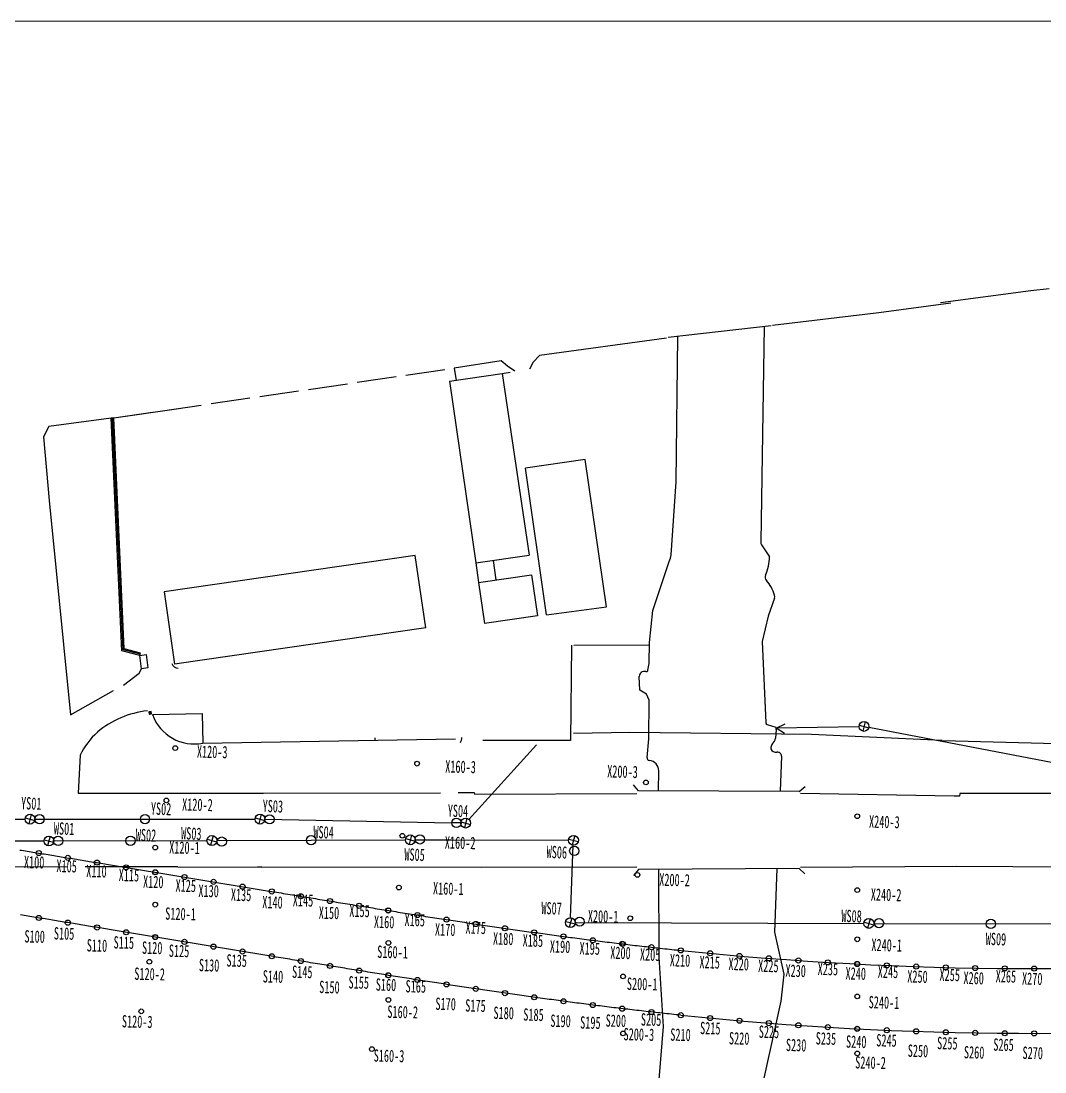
# Model space of a CAD drawing. Header units: inches. Extents: x 0 to 606, y 0 to 141.
# Drawn here: x 54.9 to 138.1, y 55.2 to 140.6 of the extents above; entities that cross this region are included whole.
import ezdxf
from ezdxf.enums import TextEntityAlignment as Align

# ---------------------------------------------------------------- set-up
doc = ezdxf.new("R2010")
doc.units = ezdxf.units.IN
doc.header["$MEASUREMENT"] = 0
for name, pattern in [('CENTER2', [1.125, 0.75, -0.125, 0.125, -0.125]), ('CONTINOUS', [0]), ('DASH4', [2.5, 2, -0.5]), ('DASH8', [5, 4, -1])]:
    doc.linetypes.add(name, pattern=pattern)
for name, color, linetype in [('地表沉降（上行线）', 7, 'CENTER2'), ('地表沉降（下行线）', 7, 'CENTER2'), ('管线沉降（污水）', 7, 'CENTER2'), ('管线沉降（雨水）', 7, 'CENTER2')]:
    doc.layers.add(name, color=color, linetype=linetype)
doc.styles.add('宋体', font='', dxfattribs={"width": 0.72, "height": 1})
doc.styles.get('宋体').set_extended_font_data('SimSun')

msp = doc.modelspace()

# ---------------------------------------------------------------- linework, layer by layer
at = {"lineweight": 9, "ltscale": 0.5}
msp.add_line((605.692, 140.648), (0, 140.648), dxfattribs=at)
at = {"color": 253, "linetype": 'DASH4'}
msp.add_line((138.472, 118.889), (136.972, 118.708), dxfattribs=at)
at = {"color": 253, "linetype": 'Continuous'}
msp.add_line((136.972, 118.708), (129.617, 117.754), dxfattribs=at)
at = {"color": 253}
for p, q in [((124.616, 116.959), (130.48, 117.754)), ((115.967, 115.921), (124.616, 116.959)), ((115.852, 115.886), (107.475, 114.927)), ((115.285, 115.821), (115.007, 98.309)), ((107.357, 114.881), (97.025, 113.451)), ((108.126, 103.188), (108.265, 115.017)), ((93.897, 113.031), (90.091, 112.443)), ((94.413, 112.592), (93.897, 113.031)), ((96.504, 112.916), (96.215, 112.351)), ((97.025, 113.451), (96.504, 112.916)), ((86.148, 111.866), (89.314, 112.33)), ((86.148, 111.866), (89.314, 112.33)), ((89.714, 111.364), (93.983, 111.997)), ((90.091, 112.443), (90.239, 111.442)), ((90.093, 112.428), (90.239, 111.442)), ((93.983, 111.997), (94.638, 112.104)), ((93.983, 111.997), (96.178, 97.244)), ((95.029, 112.199), (94.413, 112.592)), ((78.232, 110.709), (81.399, 111.172)), ((78.232, 110.709), (81.399, 111.172)), ((82.19, 111.288), (85.357, 111.751)), ((82.19, 111.288), (85.357, 111.751)), ((89.714, 111.364), (91.833, 96.598)), ((74.274, 110.13), (77.441, 110.593)), ((74.274, 110.13), (77.441, 110.593)), ((66.359, 108.972), (69.525, 109.435)), ((70.317, 109.551), (73.483, 110.014)), ((70.317, 109.551), (73.483, 110.014)), ((62.401, 108.394), (67.498, 109.139)), ((62.401, 108.394), (65.567, 108.857)), ((66.359, 108.972), (67.498, 109.139)), ((57.131, 107.688), (56.69, 106.854)), ((62.202, 108.364), (57.131, 107.688)), ((62.401, 108.394), (62.202, 108.364)), ((63.063, 89.458), (62.202, 108.364)), ((63.16, 89.536), (62.301, 108.379)), ((63.256, 89.614), (62.401, 108.394)), ((56.69, 106.854), (57.143, 101.664)), ((62.313, 105.934), (62.512, 105.943)), ((100.733, 105.015), (95.879, 104.315)), ((97.6, 92.387), (95.879, 104.315)), ((102.461, 93.033), (100.733, 105.015)), ((107.723, 97.253), (108.126, 103.188)), ((57.143, 101.664), (58.903, 84.247)), ((62.495, 101.938), (62.694, 101.947)), ((62.677, 97.942), (62.876, 97.951)), ((115.072, 98.084), (115.72, 97.092)), ((86.925, 97.207), (66.499, 94.241)), ((86.925, 97.207), (66.499, 94.241)), ((87.778, 91.337), (86.925, 97.207)), ((87.778, 91.337), (86.925, 97.207)), ((91.833, 96.598), (96.178, 97.244)), ((91.833, 96.598), (92.063, 95.021)), ((93.25, 96.808), (93.485, 95.228)), ((106.234, 92.728), (107.578, 96.721)), ((92.063, 95.021), (96.361, 95.647)), ((92.063, 95.021), (92.549, 91.678)), ((96.361, 95.647), (96.848, 92.3)), ((66.499, 94.241), (67.342, 88.369)), ((66.499, 94.241), (67.342, 88.369)), ((62.859, 93.946), (63.059, 93.956)), ((116.122, 93.735), (115.613, 92.272)), ((96.848, 92.3), (92.549, 91.678)), ((97.6, 92.387), (102.461, 93.033)), ((105.97, 90.147), (106.234, 92.728)), ((115.613, 92.272), (115.118, 90.208)), ((87.778, 91.337), (67.342, 88.369)), ((63.041, 89.951), (63.241, 89.96)), ((99.627, 89.914), (99.542, 82.18)), ((99.827, 89.915), (105.966, 89.947)), ((105.935, 88.43), (105.97, 90.147)), ((115.118, 90.208), (115.433, 83.613)), ((64.522, 89.082), (63.063, 89.458)), ((64.547, 89.179), (63.16, 89.536)), ((64.572, 89.276), (63.256, 89.614)), ((64.522, 89.082), (64.572, 89.276)), ((64.522, 89.082), (65.041, 89.162)), ((64.664, 88.003), (64.522, 89.082)), ((65.041, 89.162), (65.184, 88.071)), ((65.184, 88.071), (64.664, 88.003)), ((67.559, 88.401), (67.342, 88.369)), ((105.838, 87.89), (105.935, 88.43)), ((105.178, 86.255), (105.139, 87.376)), ((105.713, 85.93), (105.178, 86.255)), ((105.949, 85.444), (105.713, 85.93)), ((105.91, 82.294), (105.949, 85.444)), ((65.567, 84.272), (69.589, 84.371)), ((69.589, 84.371), (69.655, 81.964)), ((69.589, 84.371), (69.655, 81.964)), ((115.536, 83.475), (116.225, 83.257)), ((116.267, 83.076), (116.209, 82.348)), ((69.655, 81.964), (90.191, 82.308)), ((69.655, 81.964), (90.191, 82.308)), ((83.653, 82.199), (83.65, 82.399)), ((83.653, 82.199), (83.65, 82.399)), ((99.542, 82.18), (92.402, 82.179)), ((105.776, 80.801), (105.91, 82.294)), ((115.841, 81.606), (115.834, 81.504)), ((59.663, 80.976), (59.523, 77.882)), ((116.698, 80.892), (116.583, 78.039)), ((106.687, 78.067), (106.729, 79.695)), ((59.523, 77.882), (59.837, 77.9)), ((59.837, 77.9), (67.59, 77.889)), ((74.231, 77.88), (74.57, 77.891)), ((74.57, 77.891), (88.966, 77.914)), ((90.413, 77.934), (91.705, 77.931)), ((91.705, 77.931), (91.727, 77.8)), ((91.727, 77.8), (104.945, 77.876)), ((105.065, 78.072), (104.666, 78.572)), ((118.129, 78.034), (105.065, 78.072)), ((118.129, 78.034), (118.628, 78.436)), ((130.729, 77.648), (118.249, 77.857)), ((131.196, 77.876), (131.178, 77.654)), ((142.282, 77.86), (131.196, 77.876)), ((131.178, 77.654), (130.729, 77.648)), ((58.641, 71.898), (51.358, 71.881)), ((61.528, 71.905), (60.084, 71.913)), ((67.607, 71.903), (61.528, 71.905)), ((74.437, 71.887), (74.124, 71.902)), ((92.316, 71.857), (74.437, 71.887)), ((104.946, 71.87), (92.316, 71.857)), ((118.126, 71.773), (105.066, 71.692)), ((116.33, 71.762), (116.122, 66.592)), ((118.126, 71.773), (118.594, 71.336)), ((130.953, 71.926), (118.246, 71.86)), ((142.122, 71.859), (130.953, 71.926)), ((105.066, 71.692), (104.662, 71.196)), ((106.755, 64.561), (106.72, 71.703)), ((116.122, 66.592), (116.885, 63.188)), ((107.1, 58.93), (106.755, 64.561)), ((116.885, 63.188), (116.654, 60.977)), ((116.654, 60.977), (115.269, 54.722)), ((106.45, 51.067), (107.1, 58.93))]:
    msp.add_line(p, q, dxfattribs=at)
at = {"color": 253, "linetype": 'DASH8'}
for p, q in [((64.486, 87.64), (64.664, 88.003)), ((63.189, 86.681), (64.486, 87.64)), ((58.903, 84.247), (63.189, 86.681))]:
    msp.add_line(p, q, dxfattribs=at)
at = {"linetype": 'Continuous'}
for p, q in [((65.455, 84.526), (65.258, 84.496)), ((65.258, 84.496), (65.288, 84.299)), ((65.439, 84.503), (65.28, 84.48)), ((65.28, 84.48), (65.304, 84.321)), ((65.288, 84.299), (65.485, 84.328)), ((65.422, 84.481), (65.303, 84.463)), ((65.303, 84.463), (65.321, 84.344)), ((65.304, 84.321), (65.463, 84.345)), ((65.321, 84.344), (65.44, 84.362)), ((65.405, 84.458), (65.326, 84.446)), ((65.326, 84.446), (65.338, 84.367)), ((65.338, 84.367), (65.417, 84.379)), ((65.388, 84.435), (65.349, 84.429)), ((65.349, 84.429), (65.355, 84.39)), ((65.355, 84.39), (65.394, 84.396)), ((65.394, 84.396), (65.388, 84.435)), ((65.417, 84.379), (65.405, 84.458)), ((65.44, 84.362), (65.422, 84.481)), ((65.463, 84.345), (65.439, 84.503)), ((65.485, 84.328), (65.455, 84.526))]:
    msp.add_line(p, q, dxfattribs=at)
at = {"color": 4, "extrusion": (1.25251e-05, -1.70425e-08, 1)}
for p, q in [((123.015, 83.277, 1.515), (116.236, 83.183, 1.515)), ((162.034, 75.901, -0.002), (123.806, 83.239, -0.002)), ((91.286, 75.754, -0.001), (96.784, 81.814, -0.001)), ((37.074, 75.771, 0), (55.197, 75.778, -0.001)), ((55.997, 75.778, -0.001), (73.898, 75.779, -0.001)), ((74.698, 75.772, -0.001), (89.877, 75.48, -0.001))]:
    msp.add_line(p, q, dxfattribs=at)
at = {"extrusion": (1.25251e-05, -1.70425e-08, 1)}
for p, q in [((116.272, 83.175, 1.515), (116.991, 83.526, 1.515)), ((116.935, 82.728, 1.515), (116.272, 83.175, 1.515)), ((123.026, 83.416, 1.515), (123.8, 83.212, 1.515)), ((123.515, 83.701, 1.515), (123.311, 82.927, 1.515)), ((99.779, 82.758, -0.001), (104.378, 82.849, -0.001)), ((104.378, 82.849, -0.001), (119.135, 82.677, -0.001)), ((119.135, 82.677, -0.001), (129.75, 82.194, -0.002)), ((129.805, 82.182, -0.002), (154.89, 81.473, -0.002)), ((55.699, 76.165, 1.694), (55.495, 75.391, 1.694)), ((74.4, 76.166, 1.825), (74.196, 75.392, 1.825)), ((55.211, 75.88, 1.694), (55.984, 75.676, 1.694)), ((73.911, 75.881, 1.825), (74.685, 75.677, 1.825)), ((90.617, 75.466, -0.001), (89.915, 75.479, -0.001)), ((90.63, 75.56, 2.141), (91.404, 75.356, 2.141)), ((91.119, 75.845, 2.141), (90.915, 75.071, 2.141)), ((57.234, 74.393, 1.702), (57.03, 73.62, 1.702)), ((70.488, 74.427, 1.784), (70.285, 73.653, 1.784)), ((86.625, 74.484, 2.036), (86.421, 73.711, 2.036)), ((99.888, 74.444, 2.318), (99.684, 73.671, 2.318)), ((44.665, 74.035, -0.001), (56.732, 74.007, -0.001)), ((56.746, 74.108, 1.702), (57.519, 73.905, 1.702)), ((57.532, 74.008, -0.001), (69.987, 74.039, -0.001)), ((70, 74.142, 1.784), (70.773, 73.938, 1.784)), ((70.787, 74.041, -0.001), (86.123, 74.096, -0.001)), ((86.136, 74.199, 2.036), (86.91, 73.996, 2.036)), ((86.923, 74.096, -0.001), (89.858, 74.088, -0.001)), ((89.858, 74.088, -0.001), (99.391, 74.063, -0.001)), ((99.399, 74.159, 2.318), (100.173, 73.956, 2.318)), ((99.555, 67.766, -0.001), (99.772, 73.658, -0.001)), ((99.642, 67.753, 1.343), (99.438, 66.979, 1.343)), ((123.9, 67.687, 1.556), (123.696, 66.914, 1.556)), ((99.153, 67.468, 1.343), (99.927, 67.264, 1.343)), ((99.94, 67.365, -0.001), (123.398, 67.301, -0.002)), ((123.411, 67.402, 1.556), (124.185, 67.199, 1.556)), ((124.198, 67.3, -0.002), (163.684, 67.226, -0.002))]:
    msp.add_line(p, q, dxfattribs=at)
at = {"ltscale": 0.5}
for p, q in [((67.59, 77.889), (74.231, 77.88)), ((67.607, 71.903), (74.437, 71.887))]:
    msp.add_line(p, q, dxfattribs=at)
at = {"extrusion": (-1.61507e-06, 0.000449265, 1)}
for p, q in [((99.888, 74.444, 2.318), (99.684, 73.671, 2.319)), ((99.399, 74.159, 2.318), (100.173, 73.956, 2.318))]:
    msp.add_line(p, q, dxfattribs=at)
at = {"color": 150, "linetype": 'CONTINOUS', "lineweight": 30}
for p, q in [((54.764, 73.269), (54.918, 73.245)), ((54.918, 73.245), (55.072, 73.22)), ((55.072, 73.22), (55.225, 73.195)), ((55.225, 73.195), (55.379, 73.17)), ((55.379, 73.17), (55.532, 73.146)), ((55.532, 73.146), (55.686, 73.121)), ((55.686, 73.121), (55.839, 73.096)), ((55.839, 73.096), (55.993, 73.071)), ((55.993, 73.071), (56.146, 73.046)), ((56.146, 73.046), (56.3, 73.021)), ((56.3, 73.021), (56.454, 72.996)), ((56.454, 72.996), (56.607, 72.971)), ((56.607, 72.971), (56.761, 72.946)), ((56.761, 72.946), (56.914, 72.922)), ((56.914, 72.922), (57.068, 72.897)), ((57.068, 72.897), (57.221, 72.871)), ((57.221, 72.871), (57.375, 72.846)), ((57.375, 72.846), (57.528, 72.821)), ((57.528, 72.821), (57.682, 72.796)), ((57.682, 72.796), (57.835, 72.771)), ((57.835, 72.771), (57.989, 72.746)), ((57.989, 72.746), (58.142, 72.721)), ((58.142, 72.721), (58.296, 72.696)), ((58.296, 72.696), (58.449, 72.671)), ((58.449, 72.671), (58.603, 72.646)), ((58.603, 72.646), (58.756, 72.62)), ((58.756, 72.62), (58.91, 72.595)), ((58.91, 72.595), (59.063, 72.57)), ((59.063, 72.57), (59.217, 72.545)), ((59.217, 72.545), (59.37, 72.52)), ((59.37, 72.52), (59.524, 72.494)), ((59.524, 72.494), (59.677, 72.469)), ((59.677, 72.469), (59.831, 72.444)), ((59.831, 72.444), (59.984, 72.419)), ((59.984, 72.419), (60.138, 72.393)), ((60.138, 72.393), (60.291, 72.368)), ((60.291, 72.368), (60.445, 72.343)), ((60.445, 72.343), (60.598, 72.318)), ((60.598, 72.318), (60.752, 72.292)), ((60.752, 72.292), (60.905, 72.267)), ((60.905, 72.267), (61.059, 72.242)), ((61.059, 72.242), (61.212, 72.216)), ((61.212, 72.216), (61.366, 72.191)), ((61.366, 72.191), (61.519, 72.166)), ((61.519, 72.166), (61.673, 72.14)), ((61.673, 72.14), (61.826, 72.115)), ((61.826, 72.115), (61.98, 72.09)), ((61.98, 72.09), (62.133, 72.065)), ((62.133, 72.065), (62.133, 72.065)), ((62.133, 72.065), (74.888, 69.961)), ((74.888, 69.961), (75.074, 69.93)), ((75.074, 69.93), (75.261, 69.9)), ((75.261, 69.9), (75.447, 69.869)), ((75.447, 69.869), (75.634, 69.838)), ((75.634, 69.838), (75.82, 69.807)), ((75.82, 69.807), (76.006, 69.777)), ((76.006, 69.777), (76.193, 69.746)), ((76.193, 69.746), (76.379, 69.715)), ((76.379, 69.715), (76.565, 69.685)), ((76.565, 69.685), (76.752, 69.654)), ((76.752, 69.654), (76.938, 69.623)), ((76.938, 69.623), (77.125, 69.592)), ((77.125, 69.592), (77.311, 69.562)), ((77.311, 69.562), (77.497, 69.531)), ((77.497, 69.531), (77.684, 69.5)), ((77.684, 69.5), (77.87, 69.47)), ((77.87, 69.47), (78.057, 69.439)), ((78.057, 69.439), (78.243, 69.409)), ((78.243, 69.409), (78.429, 69.378)), ((78.429, 69.378), (78.616, 69.347)), ((78.616, 69.347), (78.802, 69.317)), ((78.802, 69.317), (78.988, 69.286)), ((78.988, 69.286), (79.175, 69.256)), ((79.175, 69.256), (79.361, 69.225)), ((79.361, 69.225), (79.548, 69.195)), ((79.548, 69.195), (79.734, 69.164)), ((79.734, 69.164), (79.92, 69.134)), ((79.92, 69.134), (80.107, 69.103)), ((80.107, 69.103), (80.293, 69.073)), ((80.293, 69.073), (80.48, 69.042)), ((80.48, 69.042), (80.666, 69.012)), ((80.666, 69.012), (80.853, 68.981)), ((80.853, 68.981), (81.039, 68.951)), ((81.039, 68.951), (81.225, 68.921)), ((81.225, 68.921), (81.412, 68.89)), ((81.412, 68.89), (81.598, 68.86)), ((81.598, 68.86), (81.785, 68.83)), ((81.785, 68.83), (81.971, 68.8)), ((81.971, 68.8), (82.158, 68.769)), ((82.158, 68.769), (82.344, 68.739)), ((82.344, 68.739), (82.531, 68.709)), ((82.531, 68.709), (82.717, 68.679)), ((82.717, 68.679), (82.904, 68.649)), ((82.904, 68.649), (83.09, 68.619)), ((83.09, 68.619), (83.277, 68.589)), ((83.277, 68.589), (83.463, 68.559)), ((83.463, 68.559), (83.65, 68.529)), ((83.65, 68.529), (83.836, 68.499)), ((83.836, 68.499), (84.023, 68.469)), ((84.023, 68.469), (84.209, 68.439)), ((84.209, 68.439), (84.396, 68.409)), ((84.396, 68.409), (84.582, 68.379)), ((84.582, 68.379), (84.769, 68.349)), ((84.769, 68.349), (84.955, 68.32)), ((54.977, 67.965), (54.824, 67.989)), ((55.131, 67.94), (54.977, 67.965)), ((55.284, 67.915), (55.131, 67.94)), ((55.438, 67.89), (55.284, 67.915)), ((55.591, 67.866), (55.438, 67.89)), ((55.745, 67.841), (55.591, 67.866)), ((55.899, 67.816), (55.745, 67.841)), ((56.052, 67.791), (55.899, 67.816)), ((56.206, 67.766), (56.052, 67.791)), ((56.359, 67.741), (56.206, 67.766)), ((56.513, 67.716), (56.359, 67.741)), ((56.666, 67.691), (56.513, 67.716)), ((56.82, 67.666), (56.666, 67.691)), ((56.973, 67.642), (56.82, 67.666)), ((57.127, 67.617), (56.973, 67.642)), ((57.28, 67.591), (57.127, 67.617)), ((57.434, 67.566), (57.28, 67.591)), ((57.588, 67.541), (57.434, 67.566)), ((57.741, 67.516), (57.588, 67.541)), ((57.895, 67.491), (57.741, 67.516)), ((58.048, 67.466), (57.895, 67.491)), ((84.955, 68.32), (85.142, 68.29)), ((85.142, 68.29), (85.328, 68.26)), ((85.328, 68.26), (85.515, 68.231)), ((85.515, 68.231), (85.701, 68.201)), ((85.701, 68.201), (85.888, 68.172)), ((85.888, 68.172), (86.074, 68.142)), ((86.074, 68.142), (86.261, 68.113)), ((86.261, 68.113), (86.448, 68.083)), ((86.448, 68.083), (86.634, 68.054)), ((86.634, 68.054), (86.821, 68.025)), ((86.821, 68.025), (87.007, 67.995)), ((87.007, 67.995), (87.194, 67.966)), ((87.194, 67.966), (87.381, 67.937)), ((87.381, 67.937), (87.567, 67.908)), ((87.567, 67.908), (87.754, 67.879)), ((87.754, 67.879), (87.941, 67.85)), ((87.941, 67.85), (88.127, 67.821)), ((88.127, 67.821), (88.314, 67.792)), ((88.314, 67.792), (88.501, 67.763)), ((88.501, 67.763), (88.687, 67.734)), ((88.687, 67.734), (88.874, 67.705)), ((88.874, 67.705), (89.061, 67.676)), ((89.061, 67.676), (89.247, 67.648)), ((89.247, 67.648), (89.434, 67.619)), ((89.434, 67.619), (89.621, 67.59)), ((89.621, 67.59), (89.807, 67.562)), ((89.807, 67.562), (89.994, 67.533)), ((89.994, 67.533), (90.181, 67.505)), ((90.181, 67.505), (90.368, 67.477)), ((58.202, 67.441), (58.048, 67.466)), ((58.355, 67.416), (58.202, 67.441)), ((58.509, 67.391), (58.355, 67.416)), ((58.662, 67.366), (58.509, 67.391)), ((58.816, 67.34), (58.662, 67.366)), ((58.969, 67.315), (58.816, 67.34)), ((59.123, 67.29), (58.969, 67.315)), ((59.276, 67.265), (59.123, 67.29)), ((59.43, 67.24), (59.276, 67.265)), ((59.583, 67.214), (59.43, 67.24)), ((59.737, 67.189), (59.583, 67.214)), ((59.89, 67.164), (59.737, 67.189)), ((60.044, 67.139), (59.89, 67.164)), ((60.197, 67.113), (60.044, 67.139)), ((60.351, 67.088), (60.197, 67.113)), ((60.504, 67.063), (60.351, 67.088)), ((60.658, 67.038), (60.504, 67.063)), ((60.811, 67.012), (60.658, 67.038)), ((60.965, 66.987), (60.811, 67.012)), ((61.118, 66.962), (60.965, 66.987)), ((61.272, 66.936), (61.118, 66.962)), ((61.425, 66.911), (61.272, 66.936)), ((61.578, 66.886), (61.425, 66.911)), ((61.732, 66.86), (61.578, 66.886)), ((61.885, 66.835), (61.732, 66.86)), ((62.039, 66.81), (61.885, 66.835)), ((62.192, 66.785), (62.039, 66.81)), ((74.864, 64.695), (62.192, 66.785)), ((62.192, 66.785), (62.192, 66.785)), ((90.368, 67.477), (90.554, 67.448)), ((90.554, 67.448), (90.741, 67.42)), ((90.741, 67.42), (90.928, 67.392)), ((90.928, 67.392), (91.115, 67.364)), ((91.115, 67.364), (91.302, 67.336)), ((91.302, 67.336), (91.488, 67.308)), ((91.488, 67.308), (91.675, 67.28)), ((91.675, 67.28), (91.862, 67.252)), ((91.862, 67.252), (92.049, 67.224)), ((92.049, 67.224), (92.236, 67.196)), ((92.236, 67.196), (92.422, 67.169)), ((92.422, 67.169), (92.609, 67.141)), ((92.609, 67.141), (92.796, 67.114)), ((92.796, 67.114), (92.983, 67.086)), ((92.983, 67.086), (93.17, 67.059)), ((93.17, 67.059), (93.357, 67.031)), ((93.357, 67.031), (93.544, 67.004)), ((93.544, 67.004), (93.731, 66.977)), ((93.731, 66.977), (93.918, 66.95)), ((93.918, 66.95), (94.105, 66.923)), ((94.105, 66.923), (94.292, 66.896)), ((94.292, 66.896), (94.478, 66.869)), ((94.478, 66.869), (94.665, 66.842)), ((94.665, 66.842), (94.852, 66.815)), ((94.852, 66.815), (95.039, 66.789)), ((95.039, 66.789), (95.226, 66.762)), ((95.226, 66.762), (95.413, 66.735)), ((95.413, 66.735), (95.6, 66.709)), ((95.6, 66.709), (95.788, 66.683)), ((95.788, 66.683), (95.975, 66.656)), ((95.975, 66.656), (96.162, 66.63)), ((96.162, 66.63), (96.349, 66.604)), ((96.349, 66.604), (96.536, 66.578)), ((96.536, 66.578), (96.723, 66.552)), ((96.723, 66.552), (96.91, 66.526)), ((96.91, 66.526), (97.097, 66.5)), ((97.097, 66.5), (97.284, 66.474)), ((97.284, 66.474), (97.471, 66.449)), ((97.471, 66.449), (97.659, 66.423)), ((97.659, 66.423), (97.846, 66.398)), ((97.846, 66.398), (98.033, 66.372)), ((98.033, 66.372), (98.22, 66.347)), ((98.22, 66.347), (98.407, 66.322)), ((98.407, 66.322), (98.594, 66.297)), ((98.594, 66.297), (98.782, 66.272)), ((98.782, 66.272), (98.969, 66.247)), ((98.969, 66.247), (99.156, 66.222)), ((99.156, 66.222), (99.343, 66.197)), ((99.343, 66.197), (99.531, 66.172)), ((99.531, 66.172), (99.718, 66.148)), ((99.718, 66.148), (99.905, 66.123)), ((99.905, 66.123), (100.093, 66.099)), ((100.093, 66.099), (100.28, 66.074)), ((100.28, 66.074), (100.467, 66.05)), ((100.467, 66.05), (100.655, 66.026)), ((100.655, 66.026), (100.842, 66.002)), ((100.842, 66.002), (101.029, 65.978)), ((101.029, 65.978), (101.217, 65.954)), ((101.217, 65.954), (101.404, 65.931)), ((101.404, 65.931), (101.591, 65.907)), ((101.591, 65.907), (101.779, 65.884)), ((101.779, 65.884), (101.966, 65.86)), ((101.966, 65.86), (102.154, 65.837)), ((102.154, 65.837), (102.341, 65.814)), ((102.341, 65.814), (102.529, 65.79)), ((102.529, 65.79), (102.716, 65.767)), ((102.716, 65.767), (102.904, 65.745)), ((102.904, 65.745), (103.091, 65.722)), ((103.091, 65.722), (103.279, 65.699)), ((103.279, 65.699), (103.466, 65.676)), ((103.466, 65.676), (103.654, 65.654)), ((103.654, 65.654), (103.841, 65.632)), ((103.841, 65.632), (104.029, 65.609)), ((104.029, 65.609), (104.216, 65.587)), ((104.216, 65.587), (104.404, 65.565)), ((104.404, 65.565), (104.592, 65.543)), ((104.592, 65.543), (104.779, 65.521)), ((104.779, 65.521), (104.967, 65.5)), ((104.967, 65.5), (105.155, 65.478)), ((105.155, 65.478), (105.342, 65.457)), ((105.342, 65.457), (105.53, 65.435)), ((105.53, 65.435), (105.718, 65.414)), ((105.718, 65.414), (105.905, 65.393)), ((105.905, 65.393), (106.093, 65.372)), ((106.093, 65.372), (106.281, 65.351)), ((106.281, 65.351), (106.469, 65.33)), ((106.469, 65.33), (106.656, 65.31)), ((106.656, 65.31), (106.844, 65.289)), ((106.844, 65.289), (107.032, 65.269)), ((107.032, 65.269), (107.22, 65.248)), ((107.22, 65.248), (107.407, 65.228)), ((107.407, 65.228), (107.595, 65.208)), ((107.595, 65.208), (107.783, 65.188)), ((107.783, 65.188), (107.971, 65.168)), ((107.971, 65.168), (108.159, 65.149)), ((108.159, 65.149), (108.347, 65.129)), ((108.347, 65.129), (108.535, 65.11)), ((108.535, 65.11), (108.535, 65.11)), ((75.051, 64.664), (74.864, 64.695)), ((75.237, 64.633), (75.051, 64.664)), ((75.423, 64.603), (75.237, 64.633)), ((75.61, 64.572), (75.423, 64.603)), ((75.796, 64.541), (75.61, 64.572)), ((75.983, 64.51), (75.796, 64.541)), ((76.169, 64.48), (75.983, 64.51)), ((76.355, 64.449), (76.169, 64.48)), ((76.542, 64.418), (76.355, 64.449)), ((76.728, 64.388), (76.542, 64.418)), ((76.914, 64.357), (76.728, 64.388)), ((77.101, 64.326), (76.914, 64.357)), ((77.287, 64.295), (77.101, 64.326)), ((77.474, 64.265), (77.287, 64.295)), ((77.66, 64.234), (77.474, 64.265)), ((77.846, 64.204), (77.66, 64.234)), ((78.033, 64.173), (77.846, 64.204)), ((78.219, 64.142), (78.033, 64.173)), ((78.406, 64.112), (78.219, 64.142)), ((78.592, 64.081), (78.406, 64.112)), ((78.778, 64.05), (78.592, 64.081)), ((78.965, 64.02), (78.778, 64.05)), ((79.151, 63.989), (78.965, 64.02)), ((79.338, 63.959), (79.151, 63.989)), ((79.524, 63.928), (79.338, 63.959)), ((79.71, 63.898), (79.524, 63.928)), ((79.897, 63.867), (79.71, 63.898)), ((80.083, 63.837), (79.897, 63.867)), ((80.27, 63.806), (80.083, 63.837)), ((80.456, 63.776), (80.27, 63.806)), ((80.642, 63.745), (80.456, 63.776)), ((80.829, 63.715), (80.642, 63.745)), ((81.015, 63.685), (80.829, 63.715)), ((81.202, 63.654), (81.015, 63.685)), ((81.388, 63.624), (81.202, 63.654)), ((81.575, 63.594), (81.388, 63.624)), ((81.761, 63.563), (81.575, 63.594)), ((81.947, 63.533), (81.761, 63.563)), ((82.134, 63.503), (81.947, 63.533)), ((82.32, 63.473), (82.134, 63.503)), ((82.507, 63.443), (82.32, 63.473)), ((82.693, 63.413), (82.507, 63.443)), ((82.88, 63.382), (82.693, 63.413)), ((83.066, 63.352), (82.88, 63.382)), ((83.253, 63.322), (83.066, 63.352)), ((83.439, 63.292), (83.253, 63.322)), ((83.626, 63.262), (83.439, 63.292)), ((83.812, 63.232), (83.626, 63.262)), ((83.999, 63.202), (83.812, 63.232)), ((84.185, 63.173), (83.999, 63.202)), ((84.372, 63.143), (84.185, 63.173)), ((84.558, 63.113), (84.372, 63.143)), ((84.745, 63.083), (84.558, 63.113)), ((84.931, 63.053), (84.745, 63.083)), ((85.118, 63.024), (84.931, 63.053)), ((85.304, 62.994), (85.118, 63.024)), ((85.491, 62.964), (85.304, 62.994)), ((85.678, 62.935), (85.491, 62.964)), ((85.864, 62.905), (85.678, 62.935)), ((86.051, 62.876), (85.864, 62.905)), ((86.237, 62.846), (86.051, 62.876)), ((86.424, 62.817), (86.237, 62.846)), ((86.61, 62.788), (86.424, 62.817)), ((86.797, 62.758), (86.61, 62.788)), ((86.984, 62.729), (86.797, 62.758)), ((87.17, 62.7), (86.984, 62.729)), ((87.357, 62.671), (87.17, 62.7)), ((87.544, 62.641), (87.357, 62.671)), ((87.73, 62.612), (87.544, 62.641)), ((87.917, 62.583), (87.73, 62.612)), ((88.103, 62.554), (87.917, 62.583)), ((88.29, 62.525), (88.103, 62.554)), ((88.477, 62.496), (88.29, 62.525)), ((88.663, 62.468), (88.477, 62.496)), ((88.85, 62.439), (88.663, 62.468)), ((89.037, 62.41), (88.85, 62.439)), ((89.224, 62.381), (89.037, 62.41)), ((89.41, 62.353), (89.224, 62.381)), ((89.597, 62.324), (89.41, 62.353)), ((89.784, 62.296), (89.597, 62.324)), ((89.97, 62.267), (89.784, 62.296)), ((90.157, 62.239), (89.97, 62.267)), ((90.344, 62.21), (90.157, 62.239)), ((90.531, 62.182), (90.344, 62.21)), ((90.717, 62.154), (90.531, 62.182)), ((90.904, 62.126), (90.717, 62.154)), ((91.091, 62.098), (90.904, 62.126)), ((91.278, 62.069), (91.091, 62.098)), ((91.465, 62.042), (91.278, 62.069)), ((91.651, 62.014), (91.465, 62.042)), ((91.838, 61.986), (91.651, 62.014)), ((92.025, 61.958), (91.838, 61.986)), ((92.212, 61.93), (92.025, 61.958)), ((92.399, 61.902), (92.212, 61.93)), ((92.586, 61.875), (92.399, 61.902)), ((92.772, 61.847), (92.586, 61.875)), ((92.959, 61.82), (92.772, 61.847)), ((93.146, 61.792), (92.959, 61.82)), ((93.333, 61.765), (93.146, 61.792)), ((93.52, 61.738), (93.333, 61.765)), ((93.707, 61.711), (93.52, 61.738)), ((93.894, 61.683), (93.707, 61.711)), ((94.081, 61.656), (93.894, 61.683)), ((94.268, 61.629), (94.081, 61.656)), ((94.455, 61.603), (94.268, 61.629)), ((94.642, 61.576), (94.455, 61.603)), ((94.829, 61.549), (94.642, 61.576)), ((95.016, 61.522), (94.829, 61.549)), ((95.203, 61.496), (95.016, 61.522)), ((95.39, 61.469), (95.203, 61.496)), ((95.577, 61.443), (95.39, 61.469)), ((95.764, 61.416), (95.577, 61.443)), ((95.951, 61.39), (95.764, 61.416)), ((96.138, 61.364), (95.951, 61.39)), ((96.325, 61.338), (96.138, 61.364)), ((96.512, 61.311), (96.325, 61.338)), ((96.699, 61.285), (96.512, 61.311)), ((96.886, 61.26), (96.699, 61.285)), ((97.073, 61.234), (96.886, 61.26)), ((97.26, 61.208), (97.073, 61.234)), ((97.448, 61.182), (97.26, 61.208)), ((97.635, 61.157), (97.448, 61.182)), ((97.822, 61.131), (97.635, 61.157)), ((98.009, 61.106), (97.822, 61.131)), ((98.196, 61.081), (98.009, 61.106)), ((98.383, 61.055), (98.196, 61.081)), ((98.571, 61.03), (98.383, 61.055)), ((98.758, 61.005), (98.571, 61.03)), ((98.945, 60.98), (98.758, 61.005)), ((99.132, 60.955), (98.945, 60.98)), ((99.32, 60.931), (99.132, 60.955)), ((99.507, 60.906), (99.32, 60.931)), ((99.694, 60.881), (99.507, 60.906)), ((99.881, 60.857), (99.694, 60.881)), ((100.069, 60.832), (99.881, 60.857)), ((100.256, 60.808), (100.069, 60.832)), ((100.443, 60.784), (100.256, 60.808)), ((100.631, 60.76), (100.443, 60.784)), ((100.818, 60.736), (100.631, 60.76)), ((101.005, 60.712), (100.818, 60.736)), ((101.193, 60.688), (101.005, 60.712)), ((101.38, 60.664), (101.193, 60.688)), ((101.568, 60.641), (101.38, 60.664)), ((101.755, 60.617), (101.568, 60.641)), ((101.943, 60.594), (101.755, 60.617)), ((102.13, 60.57), (101.943, 60.594)), ((102.317, 60.547), (102.13, 60.57)), ((102.505, 60.524), (102.317, 60.547)), ((102.692, 60.501), (102.505, 60.524)), ((102.88, 60.478), (102.692, 60.501)), ((103.067, 60.455), (102.88, 60.478)), ((103.255, 60.433), (103.067, 60.455)), ((103.442, 60.41), (103.255, 60.433)), ((103.63, 60.388), (103.442, 60.41)), ((103.818, 60.365), (103.63, 60.388)), ((104.005, 60.343), (103.818, 60.365)), ((104.193, 60.321), (104.005, 60.343)), ((104.38, 60.299), (104.193, 60.321)), ((104.568, 60.277), (104.38, 60.299)), ((104.756, 60.255), (104.568, 60.277)), ((104.943, 60.233), (104.756, 60.255)), ((105.131, 60.212), (104.943, 60.233)), ((105.318, 60.19), (105.131, 60.212)), ((105.506, 60.169), (105.318, 60.19)), ((105.694, 60.148), (105.506, 60.169)), ((105.882, 60.127), (105.694, 60.148)), ((106.069, 60.106), (105.882, 60.127)), ((106.257, 60.085), (106.069, 60.106)), ((106.445, 60.064), (106.257, 60.085)), ((106.632, 60.043), (106.445, 60.064)), ((106.82, 60.023), (106.632, 60.043)), ((107.008, 60.002), (106.82, 60.023)), ((107.196, 59.982), (107.008, 60.002)), ((107.384, 59.962), (107.196, 59.982)), ((107.571, 59.942), (107.384, 59.962)), ((107.759, 59.922), (107.571, 59.942)), ((107.947, 59.902), (107.759, 59.922)), ((108.135, 59.882), (107.947, 59.902)), ((108.323, 59.863), (108.135, 59.882)), ((108.511, 59.843), (108.323, 59.863)), ((108.511, 59.843), (108.511, 59.843))]:
    msp.add_line(p, q, dxfattribs=at)
at = {"extrusion": (1.25251e-05, -1.70425e-08, 1)}
for centre in [(123.413, 83.314, 1.517), (55.597, 75.778, 1.694), (74.298, 75.779, 1.826), (91.017, 75.458, 2.142), (57.132, 74.007, 1.702), (70.387, 74.04, 1.785), (86.523, 74.097, 2.037), (99.786, 74.058, 2.32), (99.54, 67.366, 1.344), (123.798, 67.3, 1.557)]:
    msp.add_circle(centre, 0.4, dxfattribs=at)
at = {"ltscale": 0.5}
for centre, radius in [((67.402, 81.551), 0.191), ((87.065, 80.288), 0.191), ((105.68, 78.758), 0.191), ((66.688, 77.303), 0.191), ((122.86, 76.011), 0.191), ((85.87, 74.429), 0.191), ((65.78, 73.468), 0.191), ((56.307, 73.02), 0.208), ((58.676, 72.634), 0.208), ((61.044, 72.244), 0.208), ((63.412, 71.854), 0.208), ((65.78, 71.463), 0.208), ((65.78, 71.468), 0.191), ((68.148, 71.073), 0.208), ((104.99, 71.248), 0.191), ((70.516, 70.682), 0.208), ((72.884, 70.292), 0.208), ((75.252, 69.901), 0.208), ((85.588, 70.218), 0.191), ((122.86, 70.011), 0.191), ((77.62, 69.511), 0.208), ((79.988, 69.122), 0.208), ((65.78, 68.828), 0.191), ((82.357, 68.737), 0.208), ((84.727, 68.356), 0.208), ((84.745, 68.359), 0.191), ((56.308, 67.75), 0.208), ((58.676, 67.363), 0.208), ((87.097, 67.981), 0.208), ((89.469, 67.614), 0.208), ((104.399, 67.718), 0.191), ((61.045, 66.974), 0.208), ((63.413, 66.583), 0.208), ((91.842, 67.255), 0.208), ((94.217, 66.907), 0.208), ((96.593, 66.57), 0.208), ((65.781, 66.193), 0.208), ((65.781, 66.193), 0.191), ((68.149, 65.802), 0.208), ((84.745, 65.719), 0.191), ((98.971, 66.246), 0.208), ((101.351, 65.937), 0.208), ((103.733, 65.645), 0.208), ((103.817, 65.641), 0.191), ((122.86, 66.011), 0.191), ((70.517, 65.412), 0.208), ((72.885, 65.021), 0.208), ((106.117, 65.369), 0.208), ((108.503, 65.113), 0.208), ((110.892, 64.877), 0.208), ((65.3, 64.193), 0.191), ((75.253, 64.631), 0.208), ((77.621, 64.241), 0.208), ((113.282, 64.661), 0.208), ((115.674, 64.466), 0.208), ((118.068, 64.291), 0.208), ((120.463, 64.137), 0.208), ((122.859, 64.003), 0.208), ((122.86, 64.011), 0.191), ((125.256, 63.89), 0.208), ((79.989, 63.852), 0.208), ((82.358, 63.467), 0.208), ((84.728, 63.086), 0.208), ((84.745, 63.083), 0.191), ((127.655, 63.798), 0.208), ((130.053, 63.726), 0.208), ((132.453, 63.675), 0.208), ((134.853, 63.644), 0.208), ((137.253, 63.633), 0.208), ((87.098, 62.711), 0.208), ((89.47, 62.344), 0.208), ((103.817, 63.001), 0.191), ((91.843, 61.985), 0.208), ((94.217, 61.637), 0.208), ((96.594, 61.3), 0.208), ((122.86, 61.371), 0.191), ((84.745, 61.083), 0.191), ((98.972, 60.977), 0.208), ((101.352, 60.668), 0.208), ((64.647, 60.158), 0.191), ((103.734, 60.375), 0.208), ((106.118, 60.1), 0.208), ((108.504, 59.844), 0.208), ((110.893, 59.608), 0.208), ((113.283, 59.393), 0.208), ((115.675, 59.198), 0.208), ((118.069, 59.023), 0.208), ((120.464, 58.869), 0.208), ((122.86, 58.736), 0.208), ((103.818, 58.365), 0.191), ((122.86, 58.736), 0.191), ((125.257, 58.623), 0.208), ((127.656, 58.531), 0.208), ((130.055, 58.459), 0.208), ((132.454, 58.408), 0.208), ((134.854, 58.377), 0.208), ((137.254, 58.367), 0.208), ((83.395, 57.083), 0.191), ((122.86, 56.736), 0.191)]:
    msp.add_circle(centre, radius, dxfattribs=at)
at = {"color": 4, "ltscale": 3, "extrusion": (1.25251e-05, -1.70425e-08, 1)}
msp.add_circle((56.375, 75.778, 0), 0.378, dxfattribs=at)
at = {"color": 4, "extrusion": (1.25251e-05, -1.70425e-08, 1)}
for centre in [(64.948, 75.779, 0), (75.075, 75.764, 0), (90.266, 75.473, 0)]:
    msp.add_circle(centre, 0.378, dxfattribs=at)
at = {"ltscale": 3, "extrusion": (1.25251e-05, -1.70425e-08, 1)}
for centre in [(57.886, 74.007, 0), (63.759, 74.023, 0), (71.189, 73.95, 0), (78.455, 74.069, 0), (87.302, 74.135, 2.037), (99.851, 73.199, 2.037), (100.288, 67.445, 2.037), (124.63, 67.325, 2.037), (133.719, 67.261, -2.132)]:
    msp.add_circle(centre, 0.378, dxfattribs=at)
at = {"extrusion": (-1.61507e-06, 0.000449265, 1)}
msp.add_circle((99.786, 74.057, 2.351), 0.4, dxfattribs=at)
at = {"color": 253}
for centre, radius, start, end in [((115.407, 98.303), 0.4, 179.08853, 213.15486), ((105.566, 97.556), 2.179, 337.44629, 351.99343), ((112.122, 97.079), 3.598, 335.87626, 0.19952), ((115.771, 95.445), 0.4, 155.87626, 222.17268), ((113.295, 93.209), 2.936, 15.03135, 42.08433), ((115.741, 93.867), 0.404, 340.95825, 14.7818), ((67.649, 88.608), 0.552, 199.78607, 268.74226), ((105.541, 87.39), 0.402, 72.18629, 181.98926), ((105.704, 87.9), 0.134, 252.18629, 356.05508), ((65.959, 77.035), 7.589, 96.16541, 129.99937), ((68.928, 85.45), 3.561, 199.31711, 281.78529), ((115.588, 83.62), 0.155, 182.73861, 250.53449), ((116.042, 83.12), 0.229, 348.89342, 36.78813), ((65.428, 78.082), 6.451, 132.3684, 153.34394), ((89.481, 82.569), 1.248, 332.90405, 352.25223), ((115.71, 82.36), 0.499, 299.81088, 358.67764), ((116.255, 81.658), 0.448, 200.01737, 279.64389), ((116.506, 81.545), 0.668, 145.10045, 174.72287), ((116.383, 80.904), 0.316, 357.69017, 99.64389), ((105.962, 80.737), 0.197, 161.06089, 265.57367), ((105.856, 79.673), 0.873, 1.47228, 84.0486)]:
    msp.add_arc(centre, radius, start, end, dxfattribs=at)
at = {"color": 150, "linetype": 'CONTINOUS', "lineweight": 30}
for centre in [(137.248, 343.633), (137.224, 338.367)]:
    msp.add_arc(centre, 280, 264.11415, 275.3686, dxfattribs=at)

# ---------------------------------------------------------------- texts
at = {"layer": '地表沉降（上行线）', "color": 7, "linetype": 'Continuous', "style": '宋体', "width": 0.61}
for s, p in [('S120-1', (66.593, 68.111)), ('S100', (55.146, 66.259)), ('S105', (57.541, 66.504)), ('S110', (60.211, 65.528)), ('S115', (62.396, 65.77)), ('S120', (64.703, 65.338)), ('S125', (66.889, 65.089)), ('S160-1', (83.832, 65.006)), ('S130', (69.331, 63.925)), ('S135', (71.573, 64.3)), ('S120-2', (64.079, 63.22)), ('S140', (74.524, 63.005)), ('S145', (76.906, 63.382)), ('S150', (79.116, 62.146)), ('S155', (81.499, 62.523)), ('S160', (83.713, 62.342)), ('S165', (86.138, 62.205)), ('S200-1', (104.131, 62.409)), ('S170', (88.564, 60.778)), ('S175', (90.989, 60.641)), ('S240-1', (123.789, 60.908)), ('S120-3', (63.072, 59.356)), ('S160-2', (84.656, 60.133)), ('S180', (93.283, 60.043)), ('S185', (95.707, 59.905)), ('S190', (97.907, 59.397)), ('S200', (102.402, 59.417)), ('S205', (105.269, 59.507)), ('S195', (100.331, 59.26)), ('S215', (110.082, 58.809)), ('S225', (114.853, 58.511)), ('S200-3', (103.86, 58.309)), ('S210', (107.659, 58.276)), ('S220', (112.43, 57.978)), ('S235', (119.485, 57.968)), ('S240', (121.947, 57.707)), ('S245', (124.407, 57.815)), ('S255', (129.356, 57.585)), ('S230', (117.061, 57.435)), ('S250', (126.967, 56.964)), ('S260', (131.535, 56.843)), ('S265', (133.924, 57.463)), ('S270', (136.298, 56.795)), ('S160-3', (83.543, 56.572)), ('S240-2', (122.695, 56.018))]:
    msp.add_text(s, height=1, rotation=358.66959, dxfattribs=at).set_placement(p, align=Align.MIDDLE_LEFT)
at = {"layer": '地表沉降（下行线）', "color": 7, "linetype": 'Continuous', "style": '宋体', "width": 0.61}
for s, p in [('X120-3', (69.169, 81.28)), ('X160-3', (89.36, 80.069)), ('X200-3', (102.528, 79.67)), ('X120-2', (67.964, 76.981)), ('X240-3', (123.817, 75.587)), ('X160-2', (89.327, 73.89)), ('X120-1', (66.914, 73.492)), ('X100', (55.106, 72.299)), ('X105', (57.747, 71.98)), ('X110', (60.171, 71.567)), ('X115', (62.812, 71.249)), ('X120', (64.791, 70.706)), ('X200-2', (106.761, 70.869)), ('X125', (67.432, 70.388)), ('X130', (69.29, 69.964)), ('X135', (71.931, 69.646)), ('X160-1', (88.362, 70.165)), ('X240-2', (123.961, 69.661)), ('X140', (74.484, 69.045)), ('X145', (76.969, 69.201)), ('X150', (79.076, 68.186)), ('X155', (81.561, 68.342)), ('X200-1', (100.954, 67.906)), ('X160', (83.563, 67.439)), ('X165', (86.049, 67.596)), ('X170', (88.524, 66.817)), ('X175', (91.009, 66.974)), ('X180', (93.242, 66.082)), ('X185', (95.654, 65.93)), ('X190', (97.866, 65.437)), ('X195', (100.278, 65.285)), ('X240-1', (124.009, 65.566)), ('X200', (102.779, 64.936)), ('X205', (105.19, 64.785)), ('X210', (107.619, 64.315)), ('X215', (110.03, 64.163)), ('X220', (112.389, 64.017)), ('X225', (114.801, 63.866)), ('X235', (119.642, 63.615)), ('X230', (117.021, 63.474)), ('X240', (121.906, 63.25)), ('X245', (124.528, 63.391)), ('X250', (126.926, 63.003)), ('X255', (129.548, 63.144)), ('X260', (131.495, 62.882)), ('X265', (134.116, 63.023)), ('X270', (136.257, 62.834))]:
    msp.add_text(s, height=1, rotation=358.66959, dxfattribs=at).set_placement(p, align=Align.MIDDLE_LEFT)
at = {"layer": '管线沉降（污水）', "extrusion": (1.25251e-05, -1.70425e-08, 1), "style": '宋体', "width": 0.61}
for s, p in [('WS01', (57.528, 74.537, 0)), ('WS04', (78.622, 74.241, 0)), ('WS02', (64.183, 74, 0)), ('WS03', (67.869, 74.141, 0)), ('WS06', (97.588, 72.624, 0)), ('WS05', (86.022, 72.421, 0)), ('WS07', (97.162, 68.06, 0)), ('WS08', (121.554, 67.429, 0)), ('WS09', (133.293, 65.563, 0))]:
    msp.add_text(s, height=1, rotation=358.10172, dxfattribs=at).set_placement(p)
at = {"layer": '管线沉降（雨水）', "color": 4, "extrusion": (1.25251e-05, -1.70425e-08, 1), "style": '宋体', "width": 0.61}
for s, p in [('YS01', (54.855, 76.588, 0)), ('YS02', (65.409, 76.147, 0)), ('YS03', (74.496, 76.36, 0)), ('YS04', (89.549, 75.975, 0))]:
    msp.add_text(s, height=1, rotation=358.10172, dxfattribs=at).set_placement(p)

doc.saveas('drawing.dxf')
